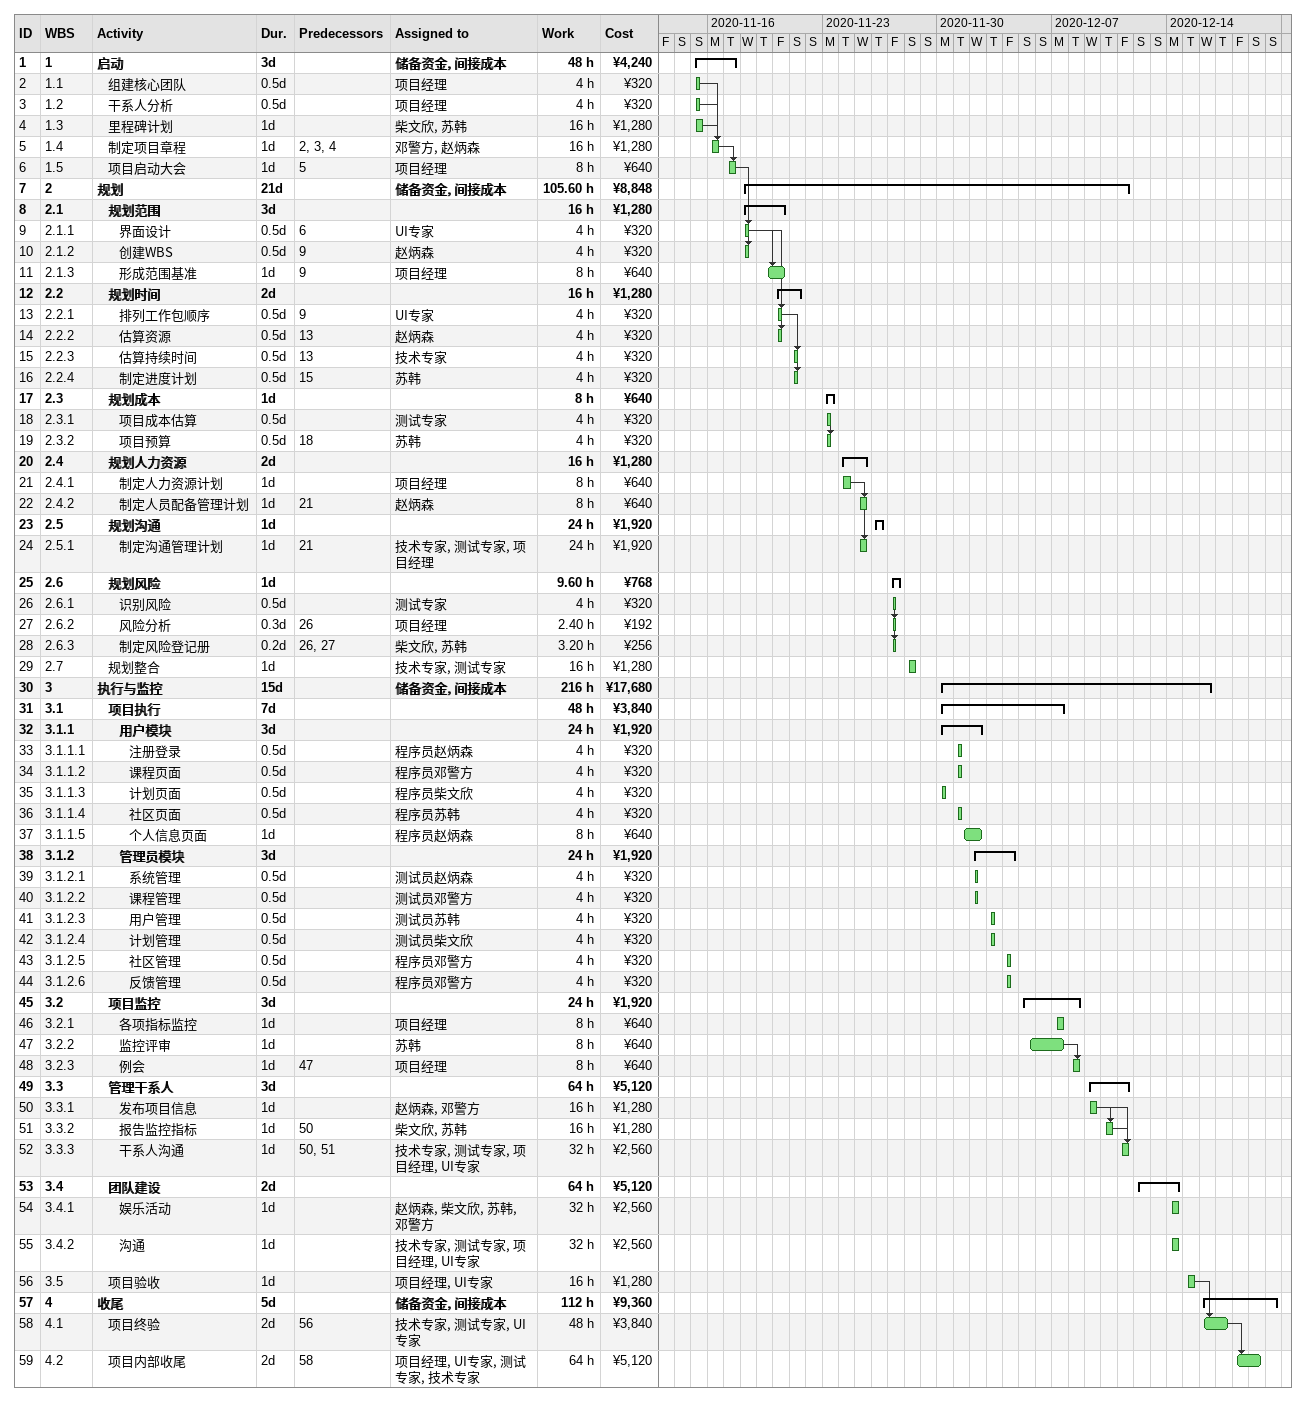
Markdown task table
| ID | WBS | Task | Duration | Start | Finish | Predecessors | Resources | Work (h) | Cost (¥) |
|---|---|---|---|---|---|---|---|---|---|
| 1 | 1 | **启动** | 3d | 2020-11-15 | 2020-11-17 |  | 储备资金, 间接成本 | 48 | 4240 |
| 2 | 1.1 | 组建核心团队 | 0.5d | 2020-11-15 | 2020-11-15 |  | 项目经理 | 4 | 320 |
| 3 | 1.2 | 干系人分析 | 0.5d | 2020-11-15 | 2020-11-15 |  | 项目经理 | 4 | 320 |
| 4 | 1.3 | 里程碑计划 | 1d | 2020-11-15 | 2020-11-15 |  | 柴文欣, 苏韩 | 16 | 1280 |
| 5 | 1.4 | 制定项目章程 | 1d | 2020-11-16 | 2020-11-16 | 2, 3, 4 | 邓警方, 赵炳森 | 16 | 1280 |
| 6 | 1.5 | 项目启动大会 | 1d | 2020-11-17 | 2020-11-17 | 5 | 项目经理 | 8 | 640 |
| 7 | 2 | **规划** | 21d | 2020-11-18 | 2020-12-11 |  | 储备资金, 间接成本 | 105.60 | 8848 |
| 8 | 2.1 | **规划范围** | 3d | 2020-11-18 | 2020-11-20 |  |  | 16 | 1280 |
| 9 | 2.1.1 | 界面设计 | 0.5d | 2020-11-18 | 2020-11-18 | 6 | UI专家 | 4 | 320 |
| 10 | 2.1.2 | 创建WBS | 0.5d | 2020-11-18 | 2020-11-18 | 9 | 赵炳森 | 4 | 320 |
| 11 | 2.1.3 | 形成范围基准 | 1d | 2020-11-19 | 2020-11-20 | 9 | 项目经理 | 8 | 640 |
| 12 | 2.2 | **规划时间** | 2d | 2020-11-20 | 2020-11-21 |  |  | 16 | 1280 |
| 13 | 2.2.1 | 排列工作包顺序 | 0.5d | 2020-11-20 | 2020-11-20 | 9 | UI专家 | 4 | 320 |
| 14 | 2.2.2 | 估算资源 | 0.5d | 2020-11-20 | 2020-11-20 | 13 | 赵炳森 | 4 | 320 |
| 15 | 2.2.3 | 估算持续时间 | 0.5d | 2020-11-21 | 2020-11-21 | 13 | 技术专家 | 4 | 320 |
| 16 | 2.2.4 | 制定进度计划 | 0.5d | 2020-11-21 | 2020-11-21 | 15 | 苏韩 | 4 | 320 |
| 17 | 2.3 | **规划成本** | 1d | 2020-11-23 | 2020-11-23 |  |  | 8 | 640 |
| 18 | 2.3.1 | 项目成本估算 | 0.5d | 2020-11-23 | 2020-11-23 |  | 测试专家 | 4 | 320 |
| 19 | 2.3.2 | 项目预算 | 0.5d | 2020-11-23 | 2020-11-23 | 18 | 苏韩 | 4 | 320 |
| 20 | 2.4 | **规划人力资源** | 2d | 2020-11-24 | 2020-11-25 |  |  | 16 | 1280 |
| 21 | 2.4.1 | 制定人力资源计划 | 1d | 2020-11-24 | 2020-11-24 |  | 项目经理 | 8 | 640 |
| 22 | 2.4.2 | 制定人员配备管理计划 | 1d | 2020-11-25 | 2020-11-25 | 21 | 赵炳森 | 8 | 640 |
| 23 | 2.5 | **规划沟通** | 1d | 2020-11-26 | 2020-11-26 |  |  | 24 | 1920 |
| 24 | 2.5.1 | 制定沟通管理计划 | 1d | 2020-11-25 | 2020-11-25 | 21 | 技术专家, 测试专家, 项目经理 | 24 | 1920 |
| 25 | 2.6 | **规划风险** | 1d | 2020-11-27 | 2020-11-27 |  |  | 9.60 | 768 |
| 26 | 2.6.1 | 识别风险 | 0.5d | 2020-11-27 | 2020-11-27 |  | 测试专家 | 4 | 320 |
| 27 | 2.6.2 | 风险分析 | 0.3d | 2020-11-27 | 2020-11-27 | 26 | 项目经理 | 2.40 | 192 |
| 28 | 2.6.3 | 制定风险登记册 | 0.2d | 2020-11-27 | 2020-11-27 | 26, 27 | 柴文欣, 苏韩 | 3.20 | 256 |
| 29 | 2.7 | 规划整合 | 1d | 2020-11-28 | 2020-11-28 |  | 技术专家, 测试专家 | 16 | 1280 |
| 30 | 3 | **执行与监控** | 15d | 2020-11-30 | 2020-12-16 |  | 储备资金, 间接成本 | 216 | 17680 |
| 31 | 3.1 | **项目执行** | 7d | 2020-11-30 | 2020-12-07 |  |  | 48 | 3840 |
| 32 | 3.1.1 | **用户模块** | 3d | 2020-11-30 | 2020-12-02 |  |  | 24 | 1920 |
| 33 | 3.1.1.1 | 注册登录 | 0.5d | 2020-12-01 | 2020-12-01 |  | 程序员赵炳森 | 4 | 320 |
| 34 | 3.1.1.2 | 课程页面 | 0.5d | 2020-12-01 | 2020-12-01 |  | 程序员邓警方 | 4 | 320 |
| 35 | 3.1.1.3 | 计划页面 | 0.5d | 2020-11-30 | 2020-11-30 |  | 程序员柴文欣 | 4 | 320 |
| 36 | 3.1.1.4 | 社区页面 | 0.5d | 2020-12-01 | 2020-12-01 |  | 程序员苏韩 | 4 | 320 |
| 37 | 3.1.1.5 | 个人信息页面 | 1d | 2020-12-01 | 2020-12-02 |  | 程序员赵炳森 | 8 | 640 |
| 38 | 3.1.2 | **管理员模块** | 3d | 2020-12-02 | 2020-12-04 |  |  | 24 | 1920 |
| 39 | 3.1.2.1 | 系统管理 | 0.5d | 2020-12-02 | 2020-12-02 |  | 测试员赵炳森 | 4 | 320 |
| 40 | 3.1.2.2 | 课程管理 | 0.5d | 2020-12-02 | 2020-12-02 |  | 测试员邓警方 | 4 | 320 |
| 41 | 3.1.2.3 | 用户管理 | 0.5d | 2020-12-03 | 2020-12-03 |  | 测试员苏韩 | 4 | 320 |
| 42 | 3.1.2.4 | 计划管理 | 0.5d | 2020-12-03 | 2020-12-03 |  | 测试员柴文欣 | 4 | 320 |
| 43 | 3.1.2.5 | 社区管理 | 0.5d | 2020-12-04 | 2020-12-04 |  | 程序员邓警方 | 4 | 320 |
| 44 | 3.1.2.6 | 反馈管理 | 0.5d | 2020-12-04 | 2020-12-04 |  | 程序员邓警方 | 4 | 320 |
| 45 | 3.2 | **项目监控** | 3d | 2020-12-05 | 2020-12-08 |  |  | 24 | 1920 |
| 46 | 3.2.1 | 各项指标监控 | 1d | 2020-12-07 | 2020-12-07 |  | 项目经理 | 8 | 640 |
| 47 | 3.2.2 | 监控评审 | 1d | 2020-12-05 | 2020-12-07 |  | 苏韩 | 8 | 640 |
| 48 | 3.2.3 | 例会 | 1d | 2020-12-08 | 2020-12-08 | 47 | 项目经理 | 8 | 640 |
| 49 | 3.3 | **管理干系人** | 3d | 2020-12-09 | 2020-12-11 |  |  | 64 | 5120 |
| 50 | 3.3.1 | 发布项目信息 | 1d | 2020-12-09 | 2020-12-09 |  | 赵炳森, 邓警方 | 16 | 1280 |
| 51 | 3.3.2 | 报告监控指标 | 1d | 2020-12-10 | 2020-12-10 | 50 | 柴文欣, 苏韩 | 16 | 1280 |
| 52 | 3.3.3 | 干系人沟通 | 1d | 2020-12-11 | 2020-12-11 | 50, 51 | 技术专家, 测试专家, 项目经理, UI专家 | 32 | 2560 |
| 53 | 3.4 | **团队建设** | 2d | 2020-12-12 | 2020-12-14 |  |  | 64 | 5120 |
| 54 | 3.4.1 | 娱乐活动 | 1d | 2020-12-14 | 2020-12-14 |  | 赵炳森, 柴文欣, 苏韩, 邓警方 | 32 | 2560 |
| 55 | 3.4.2 | 沟通 | 1d | 2020-12-14 | 2020-12-14 |  | 技术专家, 测试专家, 项目经理, UI专家 | 32 | 2560 |
| 56 | 3.5 | 项目验收 | 1d | 2020-12-15 | 2020-12-15 |  | 项目经理, UI专家 | 16 | 1280 |
| 57 | 4 | **收尾** | 5d | 2020-12-16 | 2020-12-20 |  | 储备资金, 间接成本 | 112 | 9360 |
| 58 | 4.1 | 项目终验 | 2d | 2020-12-16 | 2020-12-17 | 56 | 技术专家, 测试专家, UI专家 | 48 | 3840 |
| 59 | 4.2 | 项目内部收尾 | 2d | 2020-12-18 | 2020-12-19 | 58 | 项目经理, UI专家, 测试专家, 技术专家 | 64 | 5120 |
